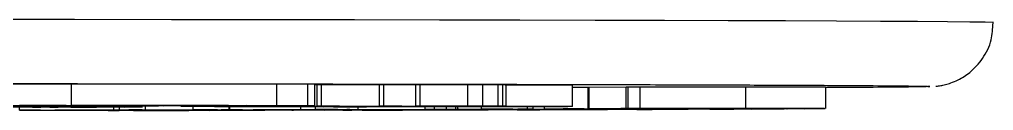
# Model space of a CAD drawing. Header units: millimetres. Extents: x 1852 to 4288, y 681 to 2404.
# Drawn here: x 2928.58 to 2974.45, y 838.73 to 843 of the extents above; entities that cross this region are included whole.
import ezdxf

# ---------------------------------------------------------------- set-up
doc = ezdxf.new("R2010")
doc.units = ezdxf.units.MM

msp = doc.modelspace()

# ---------------------------------------------------------------- linework, layer by layer
at = {"color": 7, "linetype": 'Continuous', "lineweight": 25}
for p, q in [((2931.027, 839.957), (2926.959, 839.963)), ((2931.038, 839.957), (2931.027, 839.957)), ((2931.027, 838.957), (2931.027, 839.957)), ((2940.7, 839.957), (2931.038, 839.972)), ((2931.038, 838.972), (2931.038, 839.972)), ((2942.159, 839.958), (2940.7, 839.957)), ((2940.7, 838.957), (2940.7, 839.957)), ((2942.493, 839.953), (2942.159, 839.958)), ((2942.159, 838.958), (2942.159, 839.958)), ((2942.493, 838.953), (2942.493, 839.953)), ((2942.605, 839.93), (2942.493, 839.929)), ((2942.81, 839.934), (2942.605, 839.932)), ((2942.605, 838.932), (2942.605, 839.932)), ((2945.541, 839.924), (2942.81, 839.934)), ((2942.81, 838.934), (2942.81, 839.934)), ((2945.746, 839.934), (2945.541, 839.933)), ((2945.541, 838.933), (2945.541, 839.933)), ((2947.244, 839.929), (2945.746, 839.934)), ((2945.746, 838.934), (2945.746, 839.934)), ((2947.449, 839.938), (2947.244, 839.937)), ((2947.244, 838.937), (2947.244, 839.937)), ((2949.702, 839.931), (2947.449, 839.938)), ((2947.449, 838.938), (2947.449, 839.938)), ((2949.702, 838.931), (2949.702, 839.931)), ((2950.385, 839.932), (2950.385, 838.932)), ((2951.338, 839.936), (2951.125, 839.936)), ((2951.125, 838.936), (2951.125, 839.936)), ((2951.338, 838.936), (2951.338, 839.936)), ((2951.495, 838.933), (2951.495, 839.933)), ((2954.628, 838.926), (2954.628, 839.926)), ((2955.345, 839.808), (2954.628, 839.805)), ((2955.404, 839.808), (2955.345, 839.808)), ((2955.345, 839.808), (2955.345, 838.808)), ((2957.159, 839.819), (2955.404, 839.809)), ((2955.404, 838.809), (2955.404, 839.809)), ((2957.251, 839.819), (2957.159, 839.819)), ((2957.159, 838.819), (2957.159, 839.819)), ((2957.804, 839.825), (2957.251, 839.82)), ((2957.251, 838.82), (2957.251, 839.82)), ((2957.804, 838.825), (2957.804, 839.825)), ((2962.791, 838.83), (2962.791, 839.83)), ((2966.554, 838.823), (2966.554, 839.823)), ((2971.397, 839.858), (2971.449, 839.855)), ((2926.959, 838.963), (2931.027, 838.957)), ((2930.783, 838.956), (2928.58, 838.96)), ((2928.59, 838.747), (2928.59, 838.886)), ((2929.191, 838.899), (2929.191, 838.898)), ((2929.349, 838.898), (2929.191, 838.898)), ((2929.191, 838.898), (2929.191, 838.898)), ((2929.191, 838.898), (2930.691, 838.898)), ((2929.191, 838.889), (2929.191, 838.898)), ((2929.191, 838.888), (2929.191, 838.889)), ((2929.191, 838.889), (2929.349, 838.889)), ((2930.402, 838.888), (2929.191, 838.888)), ((2929.349, 838.889), (2929.349, 838.898)), ((2929.586, 838.889), (2929.586, 838.897)), ((2930.007, 838.893), (2930.007, 838.897)), ((2930.612, 838.893), (2930.007, 838.893)), ((2930.007, 838.893), (2930.007, 838.889)), ((2930.586, 838.893), (2930.007, 838.893)), ((2930.164, 838.935), (2930.164, 838.957)), ((2931.369, 838.935), (2930.164, 838.935)), ((2930.244, 838.898), (2930.533, 838.898)), ((2930.244, 838.889), (2930.244, 838.893)), ((2930.244, 838.889), (2930.402, 838.889)), ((2930.402, 838.889), (2930.402, 838.893)), ((2930.402, 838.889), (2930.402, 838.888)), ((2930.586, 838.899), (2930.586, 838.893)), ((2931.481, 838.888), (2930.612, 838.893)), ((2930.691, 838.898), (2930.691, 838.899)), ((2931.007, 838.893), (2931.797, 838.889)), ((2931.027, 838.957), (2934.074, 838.966)), ((2931.182, 838.97), (2931.038, 838.972)), ((2931.038, 838.972), (2940.7, 838.957)), ((2932.218, 838.888), (2931.481, 838.888)), ((2935.134, 838.95), (2931.631, 838.955)), ((2931.797, 838.889), (2931.797, 838.899)), ((2934.921, 838.965), (2931.875, 838.956)), ((2931.875, 838.956), (2935.379, 838.951)), ((2931.955, 838.896), (2931.955, 838.899)), ((2932.06, 838.889), (2932.06, 838.898)), ((2932.06, 838.889), (2932.218, 838.889)), ((2932.218, 838.889), (2932.218, 838.898)), ((2932.218, 838.889), (2932.218, 838.888)), ((2932.291, 838.941), (2932.291, 838.954)), ((2932.291, 838.941), (2935.134, 838.95)), ((2934.074, 838.966), (2932.661, 838.968)), ((2935.982, 838.948), (2932.815, 838.939)), ((2933.026, 838.752), (2933.026, 838.887)), ((2933.292, 838.753), (2933.292, 838.887)), ((2934.356, 838.893), (2934.356, 838.944)), ((2934.521, 838.755), (2934.521, 838.944)), ((2938.425, 838.96), (2934.921, 838.965)), ((2935.379, 838.964), (2935.379, 838.951)), ((2935.379, 838.951), (2938.425, 838.96)), ((2939.938, 838.942), (2935.982, 838.948)), ((2936.189, 838.948), (2936.189, 838.926)), ((2936.189, 838.926), (2936.394, 838.928)), ((2939.272, 838.958), (2936.226, 838.949)), ((2936.226, 838.949), (2938.034, 838.946)), ((2936.394, 838.928), (2936.394, 838.948)), ((2936.394, 838.928), (2937.774, 838.923)), ((2936.767, 838.758), (2936.767, 838.925)), ((2944.508, 838.898), (2937.239, 838.923)), ((2937.774, 838.923), (2937.774, 838.946)), ((2938.034, 838.946), (2938.034, 838.955)), ((2938.034, 838.946), (2939.588, 838.947)), ((2942.322, 838.927), (2938.246, 838.921)), ((2938.246, 838.921), (2939.52, 838.917)), ((2938.463, 838.761), (2938.463, 838.919)), ((2938.469, 838.919), (2938.469, 838.761)), ((2942.493, 838.953), (2939.272, 838.958)), ((2939.52, 838.923), (2939.52, 838.917)), ((2939.52, 838.917), (2943.596, 838.922)), ((2939.588, 838.958), (2939.588, 838.947)), ((2939.588, 838.947), (2939.938, 838.942)), ((2939.938, 838.942), (2939.938, 838.957)), ((2944.066, 838.921), (2939.99, 838.915)), ((2939.99, 838.915), (2941.228, 838.911)), ((2940.7, 838.957), (2942.159, 838.958)), ((2941.228, 838.917), (2941.228, 838.911)), ((2941.228, 838.911), (2945.304, 838.916)), ((2945.777, 838.915), (2941.701, 838.909)), ((2941.701, 838.909), (2942.898, 838.905)), ((2941.838, 838.767), (2941.838, 838.907)), ((2942.159, 838.958), (2942.493, 838.953)), ((2943.596, 838.922), (2942.322, 838.927)), ((2942.515, 838.905), (2942.515, 838.768)), ((2942.605, 838.932), (2942.81, 838.934)), ((2942.7, 838.93), (2942.713, 838.927)), ((2942.713, 838.927), (2947.292, 838.911)), ((2942.81, 838.934), (2946.298, 838.922)), ((2942.898, 838.905), (2946.974, 838.911)), ((2942.898, 838.911), (2942.898, 838.905)), ((2947.092, 838.908), (2943.37, 838.904)), ((2943.37, 838.904), (2943.879, 838.902)), ((2950.015, 838.907), (2943.655, 838.929)), ((2943.879, 838.902), (2943.879, 838.904)), ((2943.879, 838.902), (2944.929, 838.901)), ((2945.304, 838.916), (2944.066, 838.921)), ((2944.929, 838.901), (2944.508, 838.898)), ((2944.53, 838.773), (2944.53, 838.898)), ((2944.929, 838.901), (2944.929, 838.906)), ((2945.541, 838.933), (2945.746, 838.934)), ((2945.746, 838.934), (2948.543, 838.925)), ((2946.974, 838.911), (2945.777, 838.915)), ((2946.298, 838.922), (2948.189, 838.924)), ((2948.189, 838.924), (2946.591, 838.93)), ((2948.697, 838.922), (2946.807, 838.92)), ((2946.807, 838.92), (2949.316, 838.911)), ((2947.834, 838.908), (2947.092, 838.908)), ((2947.244, 838.937), (2947.449, 838.938)), ((2947.292, 838.911), (2947.292, 838.917)), ((2947.292, 838.911), (2948.153, 838.911)), ((2947.449, 838.938), (2949.702, 838.931)), ((2947.676, 838.908), (2947.676, 838.78)), ((2948.153, 838.911), (2947.834, 838.908)), ((2948.126, 838.782), (2948.126, 838.91)), ((2948.153, 838.911), (2948.153, 838.914)), ((2950.256, 838.927), (2948.294, 838.934)), ((2948.543, 838.925), (2948.543, 838.933)), ((2948.543, 838.925), (2950.256, 838.927)), ((2948.691, 838.783), (2948.691, 838.912)), ((2951.569, 838.912), (2948.697, 838.922)), ((2950.765, 838.925), (2949.052, 838.923)), ((2949.052, 838.923), (2950.942, 838.916)), ((2949.126, 838.784), (2949.126, 838.91)), ((2949.222, 838.786), (2949.222, 838.91)), ((2949.316, 838.911), (2949.316, 838.92)), ((2949.316, 838.911), (2950.459, 838.911)), ((2949.884, 838.93), (2951.448, 838.924)), ((2950.459, 838.911), (2950.015, 838.907)), ((2950.336, 838.789), (2950.336, 838.91)), ((2950.459, 838.911), (2950.459, 838.916)), ((2953.963, 838.914), (2950.765, 838.925)), ((2950.942, 838.916), (2950.942, 838.925)), ((2950.942, 838.916), (2951.993, 838.916)), ((2951.125, 838.936), (2951.338, 838.936)), ((2951.993, 838.916), (2951.569, 838.912)), ((2951.592, 838.924), (2953.264, 838.918)), ((2951.993, 838.916), (2951.993, 838.921)), ((2952.499, 838.796), (2952.499, 838.919)), ((2952.765, 838.796), (2952.765, 838.918)), ((2953.264, 838.918), (2954.41, 838.918)), ((2953.309, 838.799), (2953.309, 838.916)), ((2954.41, 838.918), (2953.963, 838.914)), ((2954.628, 838.926), (2954.587, 838.922)), ((2928.59, 838.747), (2933.026, 838.752)), ((2928.744, 838.746), (2928.59, 838.747)), ((2928.971, 838.747), (2928.744, 838.746)), ((2933.23, 838.733), (2929.582, 838.746)), ((2930.306, 838.747), (2931.888, 838.741)), ((2931.778, 838.75), (2930.51, 838.749)), ((2931.888, 838.741), (2933.201, 838.743)), ((2933.354, 838.742), (2932.04, 838.741)), ((2932.04, 838.741), (2933.955, 838.734)), ((2932.756, 838.731), (2932.756, 838.734)), ((2932.909, 838.73), (2932.756, 838.731)), ((2932.756, 838.731), (2933.028, 838.731)), ((2937.526, 838.736), (2932.909, 838.73)), ((2933.026, 838.752), (2934.394, 838.75)), ((2933.028, 838.731), (2933.028, 838.733)), ((2933.292, 838.753), (2934.521, 838.755)), ((2933.475, 838.752), (2933.292, 838.753)), ((2933.398, 838.746), (2933.398, 838.753)), ((2933.398, 838.746), (2933.669, 838.747)), ((2933.55, 838.746), (2933.398, 838.746)), ((2933.73, 838.753), (2933.475, 838.752)), ((2933.669, 838.747), (2935.174, 838.741)), ((2934.394, 838.75), (2934.217, 838.749)), ((2938.727, 838.74), (2934.356, 838.753)), ((2934.394, 838.75), (2934.394, 838.752)), ((2934.521, 838.755), (2941.408, 838.747)), ((2934.567, 838.733), (2935.744, 838.735)), ((2934.902, 838.741), (2934.8, 838.741)), ((2934.939, 838.752), (2934.855, 838.752)), ((2934.855, 838.752), (2938.981, 838.74)), ((2935.174, 838.741), (2934.902, 838.741)), ((2942.716, 838.744), (2934.939, 838.752)), ((2935.174, 838.741), (2935.174, 838.75)), ((2935.744, 838.735), (2935.744, 838.748)), ((2936.752, 838.74), (2936.752, 838.745)), ((2936.752, 838.74), (2937.027, 838.74)), ((2936.767, 838.758), (2938.463, 838.761)), ((2936.95, 838.758), (2936.767, 838.758)), ((2937.29, 838.758), (2936.95, 838.758)), ((2937.027, 838.74), (2937.027, 838.745)), ((2937.027, 838.74), (2937.526, 838.736)), ((2937.526, 838.736), (2937.526, 838.743)), ((2941.493, 838.747), (2937.916, 838.758)), ((2938.17, 838.758), (2942.97, 838.744)), ((2938.272, 838.76), (2938.229, 838.76)), ((2938.251, 838.738), (2938.251, 838.741)), ((2938.436, 838.737), (2938.251, 838.738)), ((2938.251, 838.738), (2938.59, 838.738)), ((2938.465, 838.76), (2938.272, 838.76)), ((2940.131, 838.74), (2938.436, 838.737)), ((2938.463, 838.761), (2938.469, 838.761)), ((2938.469, 838.761), (2941.838, 838.767)), ((2938.59, 838.738), (2938.59, 838.74)), ((2938.981, 838.74), (2938.981, 838.748)), ((2944.105, 838.748), (2939.093, 838.76)), ((2939.607, 838.74), (2939.607, 838.747)), ((2939.607, 838.74), (2939.946, 838.74)), ((2939.709, 838.761), (2941.882, 838.756)), ((2940.853, 838.765), (2939.775, 838.762)), ((2939.946, 838.74), (2939.946, 838.747)), ((2939.946, 838.74), (2940.131, 838.74)), ((2940.131, 838.74), (2940.131, 838.747)), ((2941.408, 838.747), (2941.408, 838.748)), ((2941.408, 838.747), (2941.493, 838.747)), ((2941.838, 838.767), (2943.454, 838.765)), ((2941.882, 838.756), (2942.999, 838.758)), ((2943.209, 838.758), (2942.092, 838.756)), ((2942.092, 838.756), (2944.721, 838.749)), ((2942.515, 838.768), (2944.53, 838.773)), ((2942.742, 838.768), (2942.515, 838.768)), ((2942.97, 838.744), (2942.716, 838.744)), ((2942.954, 838.768), (2942.742, 838.768)), ((2943.03, 838.761), (2942.82, 838.762)), ((2942.82, 838.762), (2943.051, 838.762)), ((2942.97, 838.744), (2942.97, 838.751)), ((2942.999, 838.758), (2942.999, 838.761)), ((2943.051, 838.762), (2945.12, 838.757)), ((2943.454, 838.765), (2943.331, 838.765)), ((2949.017, 838.758), (2943.576, 838.768)), ((2943.808, 838.746), (2943.808, 838.749)), ((2943.808, 838.746), (2944.04, 838.747)), ((2944.018, 838.746), (2943.808, 838.746)), ((2947.948, 838.754), (2944.018, 838.746)), ((2944.04, 838.748), (2944.04, 838.747)), ((2946.614, 838.765), (2944.141, 838.77)), ((2944.156, 838.771), (2944.545, 838.772)), ((2944.889, 838.757), (2944.748, 838.757)), ((2945.12, 838.757), (2944.889, 838.757)), ((2945.12, 838.757), (2945.12, 838.765)), ((2945.349, 838.749), (2945.349, 838.765)), ((2945.349, 838.749), (2946.351, 838.751)), ((2946.351, 838.751), (2946.351, 838.763)), ((2947.395, 838.767), (2946.614, 838.765)), ((2946.742, 838.757), (2946.742, 838.762)), ((2946.742, 838.757), (2947.004, 838.758)), ((2947.657, 838.766), (2946.842, 838.764)), ((2946.842, 838.764), (2949.581, 838.759)), ((2947.004, 838.758), (2947.004, 838.762)), ((2947.004, 838.758), (2947.948, 838.754)), ((2952.095, 838.762), (2947.657, 838.766)), ((2947.948, 838.754), (2947.948, 838.76)), ((2948.494, 838.769), (2948.15, 838.768)), ((2948.15, 838.768), (2952.024, 838.764)), ((2948.791, 838.756), (2948.791, 838.758)), ((2949.02, 838.755), (2948.791, 838.756)), ((2948.791, 838.756), (2949.003, 838.756)), ((2949.003, 838.756), (2949.003, 838.758)), ((2950.646, 838.759), (2949.02, 838.755)), ((2949.222, 838.786), (2951.337, 838.783)), ((2949.581, 838.759), (2949.581, 838.765)), ((2950.205, 838.759), (2950.205, 838.764)), ((2950.205, 838.759), (2950.417, 838.76)), ((2950.336, 838.789), (2952.499, 838.796)), ((2950.601, 838.788), (2950.336, 838.789)), ((2950.417, 838.76), (2950.417, 838.764)), ((2950.417, 838.76), (2950.646, 838.759)), ((2951.224, 838.79), (2950.601, 838.788)), ((2950.602, 838.773), (2950.602, 838.788)), ((2950.646, 838.759), (2950.646, 838.764)), ((2951.337, 838.783), (2951.231, 838.783)), ((2958.157, 838.782), (2951.821, 838.791)), ((2953.085, 838.765), (2952.095, 838.762)), ((2952.765, 838.796), (2952.142, 838.794)), ((2952.254, 838.792), (2952.254, 838.794)), ((2952.254, 838.792), (2958.59, 838.784)), ((2952.435, 838.777), (2952.435, 838.79)), ((2952.435, 838.777), (2954.002, 838.781)), ((2952.684, 838.776), (2952.435, 838.777)), ((2952.499, 838.796), (2952.765, 838.796)), ((2952.644, 838.765), (2952.856, 838.765)), ((2952.873, 838.777), (2952.684, 838.776)), ((2952.856, 838.765), (2953.085, 838.765)), ((2953.309, 838.799), (2955.345, 838.808)), ((2954.63, 838.796), (2953.309, 838.799)), ((2955.154, 838.775), (2953.745, 838.777)), ((2954.002, 838.781), (2954.002, 838.788)), ((2954.002, 838.781), (2954.25, 838.781)), ((2954.25, 838.781), (2954.094, 838.78)), ((2954.206, 838.778), (2954.206, 838.78)), ((2954.206, 838.778), (2956.277, 838.775)), ((2954.25, 838.781), (2954.25, 838.788)), ((2954.303, 838.799), (2954.856, 838.797)), ((2955.179, 838.806), (2954.397, 838.803)), ((2954.856, 838.797), (2954.63, 838.796)), ((2954.856, 838.797), (2954.856, 838.805)), ((2955.115, 838.771), (2955.115, 838.775)), ((2960.916, 838.789), (2955.179, 838.806)), ((2955.345, 838.808), (2961.084, 838.792)), ((2955.404, 838.809), (2957.159, 838.819)), ((2955.697, 838.808), (2955.404, 838.809)), ((2955.787, 838.809), (2955.697, 838.808)), ((2955.847, 838.774), (2955.841, 838.773)), ((2956.277, 838.775), (2956.277, 838.785)), ((2963.292, 838.804), (2956.338, 838.81)), ((2956.897, 838.815), (2956.396, 838.812)), ((2956.623, 838.811), (2956.623, 838.814)), ((2956.623, 838.811), (2959.638, 838.809)), ((2957.159, 838.819), (2959.01, 838.819)), ((2957.251, 838.82), (2957.804, 838.825)), ((2957.555, 838.82), (2957.251, 838.82)), ((2957.629, 838.82), (2957.555, 838.82)), ((2957.646, 838.779), (2957.646, 838.783)), ((2957.646, 838.779), (2958.268, 838.781)), ((2957.912, 838.779), (2957.646, 838.779)), ((2960.075, 838.786), (2957.912, 838.779)), ((2965.373, 838.817), (2958.143, 838.821)), ((2958.268, 838.781), (2958.371, 838.782)), ((2958.341, 838.823), (2965.571, 838.819)), ((2958.59, 838.784), (2958.59, 838.796)), ((2959.01, 838.819), (2959.01, 838.821)), ((2959.01, 838.819), (2959.016, 838.818)), ((2959.016, 838.818), (2959.016, 838.821)), ((2959.187, 838.784), (2959.187, 838.794)), ((2959.187, 838.784), (2959.809, 838.787)), ((2959.233, 838.815), (2959.233, 838.82)), ((2959.524, 838.815), (2959.233, 838.815)), ((2959.233, 838.815), (2959.341, 838.815)), ((2959.341, 838.815), (2959.341, 838.82)), ((2959.341, 838.815), (2962.21, 838.813)), ((2959.638, 838.809), (2960.158, 838.812)), ((2959.809, 838.787), (2959.809, 838.793)), ((2959.809, 838.787), (2960.075, 838.786)), ((2960.451, 838.812), (2959.931, 838.809)), ((2959.931, 838.809), (2963.577, 838.806)), ((2960.075, 838.786), (2960.075, 838.792)), ((2963.066, 838.799), (2960.916, 838.789)), ((2961.084, 838.792), (2961.084, 838.806)), ((2961.084, 838.792), (2962.047, 838.796)), ((2961.309, 838.801), (2961.309, 838.806)), ((2961.309, 838.801), (2961.49, 838.802)), ((2961.49, 838.802), (2961.49, 838.806)), ((2961.49, 838.802), (2963.066, 838.799)), ((2962.102, 838.813), (2961.907, 838.813)), ((2962.21, 838.813), (2962.102, 838.813)), ((2962.21, 838.813), (2962.21, 838.819)), ((2963.066, 838.799), (2963.066, 838.804)), ((2963.412, 838.802), (2963.52, 838.803)), ((2963.705, 838.802), (2963.412, 838.802)), ((2963.577, 838.806), (2963.577, 838.818)), ((2963.643, 838.815), (2963.643, 838.818)), ((2963.643, 838.815), (2963.83, 838.815)), ((2965.531, 838.813), (2963.705, 838.802)), ((2963.83, 838.815), (2963.83, 838.818)), ((2963.83, 838.815), (2965.531, 838.813)), ((2964.128, 838.806), (2964.128, 838.818)), ((2964.128, 838.806), (2964.593, 838.809)), ((2965.581, 838.815), (2965.667, 838.816)), ((2965.885, 838.815), (2965.581, 838.815)), ((2966.415, 838.82), (2965.885, 838.815)), ((2966.482, 838.821), (2966.415, 838.82))]:
    msp.add_line(p, q, dxfattribs=at)
at = {"color": 7, "linetype": 'Continuous', "lineweight": 25, "flags": 128}
for points in [[(2974.449, 842.855), (2974.405, 842.861), (2974.049, 842.872), (2973.338, 842.882), (2972.277, 842.893), (2970.871, 842.903), (2969.127, 842.913), (2967.052, 842.923), (2964.658, 842.933), (2961.957, 842.942), (2958.962, 842.95), (2955.688, 842.959), (2952.151, 842.966), (2948.369, 842.974), (2944.361, 842.98), (2940.146, 842.986), (2935.746, 842.991), (2931.183, 842.996), (2926.479, 843)], [(2926.772, 838.893), (2926.957, 838.895), (2927.496, 838.898), (2928.335, 838.9), (2929.392, 838.901), (2930.564, 838.901), (2931.736, 838.901), (2932.793, 838.9), (2933.632, 838.898), (2934.171, 838.895), (2934.356, 838.893), (2934.171, 838.89), (2933.632, 838.888), (2932.793, 838.886), (2931.736, 838.885), (2930.564, 838.885), (2929.392, 838.885), (2928.335, 838.886), (2927.496, 838.888), (2926.957, 838.89), (2926.772, 838.893)], [(2927.593, 838.893), (2927.772, 838.895), (2928.288, 838.897), (2929.078, 838.898), (2930.048, 838.899), (2931.08, 838.899), (2932.05, 838.898), (2932.84, 838.897), (2933.356, 838.895), (2933.535, 838.893), (2933.356, 838.891), (2932.84, 838.889), (2932.05, 838.887), (2931.08, 838.887), (2930.048, 838.887), (2929.078, 838.887), (2928.288, 838.889), (2927.772, 838.891), (2927.593, 838.893)]]:
    msp.add_lwpolyline(points, dxfattribs=at)
at = {"color": 7, "linetype": 'Continuous', "lineweight": 25}
for points, knots in [([(2971.725, 839.868), (2971.739, 839.869), (2971.773, 839.871), (2971.924, 839.89), (2972.168, 839.938), (2972.464, 840.026), (2972.862, 840.192), (2973.411, 840.54), (2973.981, 841.165), (2974.384, 841.98), (2974.413, 842.571), (2974.426, 842.839)], [0, 0, 0, 0, 0.069689, 0.159202, 0.228526, 0.284853, 0.360929, 0.487702, 0.660291, 0.846257, 1, 1, 1, 1]), ([(2834.504, 839.858), (2834.551, 839.862), (2834.658, 839.87), (2835.528, 839.882), (2837.008, 839.896), (2839.184, 839.91), (2842.014, 839.923), (2845.528, 839.936), (2849.682, 839.948), (2854.426, 839.959), (2859.687, 839.969), (2865.379, 839.978), (2871.402, 839.986), (2877.625, 839.992), (2883.99, 839.996), (2890.343, 840), (2896.682, 840.002), (2902.949, 840.002), (2909.216, 840.002), (2915.555, 840), (2921.907, 839.996), (2928.273, 839.992), (2934.496, 839.986), (2940.519, 839.978), (2946.211, 839.969), (2951.472, 839.959), (2956.216, 839.948), (2960.37, 839.936), (2963.884, 839.923), (2966.714, 839.91), (2968.89, 839.896), (2970.371, 839.882), (2971.242, 839.87), (2971.349, 839.862), (2971.397, 839.858)], [0, 0, 0, 0, 0.023828, 0.053273, 0.084485, 0.115699, 0.147957, 0.180726, 0.213842, 0.247136, 0.28043, 0.313546, 0.346314, 0.378573, 0.409785, 0.440999, 0.470442, 0.499888, 0.529332, 0.558778, 0.58999, 0.621203, 0.653462, 0.68623, 0.719347, 0.752641, 0.785934, 0.819051, 0.851819, 0.884078, 0.915289, 0.946503, 0.975948, 1, 1, 1, 1]), ([(2950.385, 839.932), (2950.265, 839.932), (2950.086, 839.931), (2949.858, 839.931), (2949.754, 839.931), (2949.702, 839.931)], [0, 0, 0, 0, 0.498826, 0.749076, 1, 1, 1, 1]), ([(2951.125, 839.936), (2951.078, 839.936), (2950.986, 839.935), (2950.787, 839.934), (2950.545, 839.933), (2950.385, 839.932)], [0, 0, 0, 0, 0.251433, 0.502936, 1, 1, 1, 1]), ([(2951.459, 839.933), (2951.463, 839.933), (2951.471, 839.934), (2951.386, 839.936), (2951.338, 839.936)], [0, 0, 0, 0, 0.431539, 1, 1, 1, 1]), ([(2954.628, 839.926), (2954.311, 839.926), (2953.677, 839.925), (2952.608, 839.925), (2951.862, 839.925), (2951.448, 839.924)], [0, 0, 0, 0, 0.307787, 0.615394, 1, 1, 1, 1]), ([(2962.791, 839.83), (2962.125, 839.83), (2961.097, 839.831), (2959.693, 839.83), (2958.774, 839.829), (2958.114, 839.827), (2957.908, 839.825), (2957.804, 839.825)], [0, 0, 0, 0, 0.3203787, 0.4942376, 0.6691493, 0.8330428, 1, 1, 1, 1]), ([(2966.529, 839.823), (2966.535, 839.823), (2966.578, 839.823), (2966.331, 839.825), (2965.738, 839.827), (2964.522, 839.829), (2963.453, 839.829), (2962.791, 839.83)], [0, 0, 0, 0, 0.030225, 0.211144, 0.392436, 0.624543, 1, 1, 1, 1]), ([(2971.449, 839.855), (2971.393, 839.851), (2971.282, 839.842), (2970.386, 839.829), (2968.844, 839.815), (2967.531, 839.806), (2966.583, 839.801), (2966.554, 839.801)], [0, 0, 0, 0, 0.2407893, 0.4815888, 0.73683, 0.9920914, 1, 1, 1, 1]), ([(2922.069, 838.948), (2922.738, 838.948), (2923.99, 838.948), (2925.806, 838.948), (2927.849, 838.95), (2929.506, 838.953), (2930.456, 838.956), (2930.783, 838.956)], [0, 0, 0, 0, 0.198997, 0.37265, 0.545625, 0.843257, 1, 1, 1, 1]), ([(2931.631, 838.955), (2931.208, 838.954), (2930.142, 838.951), (2927.919, 838.948), (2924.978, 838.947), (2923.069, 838.947), (2922.117, 838.947)], [0, 0, 0, 0, 0.185716, 0.467958, 0.734859, 1, 1, 1, 1]), ([(2929.586, 838.897), (2929.585, 838.897), (2929.582, 838.897), (2929.552, 838.897), (2929.513, 838.897), (2929.444, 838.898), (2929.388, 838.898), (2929.349, 838.898)], [0, 0, 0, 0, 0.250411, 0.398556, 0.54744, 0.686236, 1, 1, 1, 1]), ([(2929.349, 838.889), (2929.394, 838.889), (2929.458, 838.889), (2929.529, 838.889), (2929.566, 838.889), (2929.584, 838.889), (2929.586, 838.889), (2929.586, 838.889)], [0, 0, 0, 0, 0.364031, 0.510061, 0.655864, 0.843841, 1, 1, 1, 1]), ([(2930.007, 838.897), (2930.009, 838.897), (2930.012, 838.897), (2930.043, 838.897), (2930.093, 838.897), (2930.162, 838.898), (2930.217, 838.898), (2930.244, 838.898)], [0, 0, 0, 0, 0.222894, 0.384836, 0.547319, 0.773072, 1, 1, 1, 1]), ([(2930.007, 838.889), (2930.009, 838.889), (2930.012, 838.889), (2930.041, 838.889), (2930.089, 838.889), (2930.159, 838.889), (2930.214, 838.889), (2930.244, 838.889)], [0, 0, 0, 0, 0.210223, 0.375759, 0.542534, 0.746796, 1, 1, 1, 1]), ([(2930.164, 838.935), (2930.367, 838.936), (2930.774, 838.937), (2931.33, 838.939), (2931.836, 838.94), (2932.14, 838.941), (2932.291, 838.941)], [0, 0, 0, 0, 0.281624, 0.563251, 0.781619, 1, 1, 1, 1]), ([(2930.533, 838.898), (2930.675, 838.898), (2930.902, 838.898), (2931.187, 838.897), (2931.373, 838.897), (2931.491, 838.896), (2931.502, 838.896), (2931.507, 838.896)], [0, 0, 0, 0, 0.272358, 0.434918, 0.598303, 0.790426, 1, 1, 1, 1]), ([(2931.507, 838.896), (2931.496, 838.895), (2931.48, 838.895), (2931.285, 838.894), (2931.066, 838.894), (2930.824, 838.893), (2930.657, 838.893), (2930.586, 838.893)], [0, 0, 0, 0, 0.330883, 0.501179, 0.670916, 0.859688, 1, 1, 1, 1]), ([(2930.691, 838.898), (2930.88, 838.898), (2931.184, 838.898), (2931.552, 838.897), (2931.781, 838.897), (2931.931, 838.896), (2931.946, 838.896), (2931.955, 838.896)], [0, 0, 0, 0, 0.3001846, 0.4844442, 0.6359343, 0.7877448, 1, 1, 1, 1]), ([(2931.955, 838.896), (2931.945, 838.895), (2931.929, 838.895), (2931.758, 838.894), (2931.495, 838.894), (2931.232, 838.893), (2931.055, 838.893), (2931.007, 838.893)], [0, 0, 0, 0, 0.267946, 0.469277, 0.670405, 0.911995, 1, 1, 1, 1]), ([(2932.661, 838.968), (2932.524, 838.969), (2932.25, 838.969), (2931.761, 838.97), (2931.394, 838.97), (2931.182, 838.97)], [0, 0, 0, 0, 0.295972, 0.59215, 1, 1, 1, 1]), ([(2932.815, 838.939), (2932.622, 838.938), (2932.276, 838.937), (2931.797, 838.936), (2931.512, 838.935), (2931.369, 838.935)], [0, 0, 0, 0, 0.388154, 0.694028, 1, 1, 1, 1]), ([(2931.797, 838.889), (2931.81, 838.889), (2931.837, 838.889), (2931.894, 838.889), (2931.972, 838.889), (2932.029, 838.889), (2932.06, 838.889)], [0, 0, 0, 0, 0.249458, 0.50098, 0.731039, 1, 1, 1, 1]), ([(2937.239, 838.923), (2937.149, 838.923), (2936.968, 838.924), (2936.628, 838.925), (2936.35, 838.926), (2936.189, 838.926)], [0, 0, 0, 0, 0.297034, 0.594269, 1, 1, 1, 1]), ([(2937.774, 838.923), (2938.341, 838.924), (2939.451, 838.925), (2941.101, 838.927), (2942.167, 838.929), (2942.7, 838.93)], [0, 0, 0, 0, 0.343183, 0.671556, 1, 1, 1, 1]), ([(2943.655, 838.929), (2943.565, 838.929), (2943.384, 838.93), (2943.044, 838.931), (2942.766, 838.932), (2942.605, 838.932)], [0, 0, 0, 0, 0.297034, 0.594269, 1, 1, 1, 1]), ([(2946.591, 838.93), (2946.501, 838.93), (2946.32, 838.931), (2945.98, 838.932), (2945.701, 838.932), (2945.541, 838.933)], [0, 0, 0, 0, 0.29737, 0.594968, 1, 1, 1, 1]), ([(2948.294, 838.934), (2948.204, 838.934), (2948.023, 838.935), (2947.683, 838.936), (2947.404, 838.936), (2947.244, 838.937)], [0, 0, 0, 0, 0.297034, 0.594269, 1, 1, 1, 1]), ([(2949.702, 838.931), (2949.808, 838.931), (2949.968, 838.931), (2950.203, 838.932), (2950.324, 838.932), (2950.385, 838.932)], [0, 0, 0, 0, 0.498374, 0.749082, 1, 1, 1, 1]), ([(2951.001, 838.93), (2950.873, 838.93), (2950.59, 838.93), (2950.196, 838.93), (2949.961, 838.93), (2949.884, 838.93)], [0, 0, 0, 0, 0.360389, 0.789524, 1, 1, 1, 1]), ([(2950.385, 838.932), (2950.492, 838.932), (2950.704, 838.933), (2950.925, 838.935), (2951.053, 838.936), (2951.125, 838.936)], [0, 0, 0, 0, 0.308082, 0.61489, 1, 1, 1, 1]), ([(2951.487, 838.932), (2951.47, 838.932), (2951.43, 838.931), (2951.218, 838.93), (2951.05, 838.93), (2951.001, 838.93)], [0, 0, 0, 0, 0.357282, 0.813025, 1, 1, 1, 1]), ([(2951.338, 838.936), (2951.39, 838.935), (2951.472, 838.934), (2951.476, 838.933), (2951.478, 838.933)], [0, 0, 0, 0, 0.6302091, 1, 1, 1, 1]), ([(2951.448, 838.924), (2951.779, 838.925), (2952.442, 838.925), (2953.514, 838.925), (2954.23, 838.926), (2954.628, 838.926)], [0, 0, 0, 0, 0.30739, 0.614857, 1, 1, 1, 1]), ([(2954.587, 838.922), (2954.473, 838.922), (2953.977, 838.923), (2952.895, 838.924), (2952.01, 838.924), (2951.592, 838.924)], [0, 0, 0, 0, 0.135558, 0.592517, 1, 1, 1, 1]), ([(2929.582, 838.746), (2929.551, 838.747), (2929.501, 838.747), (2929.391, 838.747), (2929.281, 838.747), (2929.133, 838.747), (2929.034, 838.747), (2928.971, 838.747)], [0, 0, 0, 0, 0.23968, 0.390629, 0.542071, 0.705503, 1, 1, 1, 1]), ([(2930.51, 838.749), (2930.45, 838.749), (2930.352, 838.748), (2930.268, 838.748), (2930.235, 838.748), (2930.249, 838.748), (2930.286, 838.747), (2930.306, 838.747)], [0, 0, 0, 0, 0.300073, 0.489629, 0.647488, 0.805846, 1, 1, 1, 1]), ([(2934.217, 838.749), (2933.971, 838.75), (2933.477, 838.75), (2932.728, 838.751), (2932.133, 838.751), (2931.87, 838.75), (2931.778, 838.75)], [0, 0, 0, 0, 0.329191, 0.661633, 0.881808, 1, 1, 1, 1]), ([(2933.028, 838.731), (2933.097, 838.731), (2933.198, 838.732), (2933.258, 838.732), (2933.277, 838.732)], [0, 0, 0, 0, 0.687811, 1, 1, 1, 1]), ([(2933.201, 838.743), (2933.32, 838.743), (2933.51, 838.743), (2933.695, 838.744), (2933.763, 838.744), (2933.723, 838.745), (2933.615, 838.746), (2933.55, 838.746)], [0, 0, 0, 0, 0.253965, 0.40631, 0.559769, 0.73662, 1, 1, 1, 1]), ([(2933.303, 838.732), (2933.303, 838.732), (2933.311, 838.732), (2933.293, 838.732), (2933.255, 838.733), (2933.23, 838.733)], [0, 0, 0, 0, 0.006784, 0.3662, 1, 1, 1, 1]), ([(2934.8, 838.741), (2934.678, 838.742), (2934.505, 838.742), (2934.167, 838.743), (2933.904, 838.743), (2933.624, 838.743), (2933.446, 838.742), (2933.354, 838.742)], [0, 0, 0, 0, 0.375008, 0.532176, 0.663237, 0.825783, 1, 1, 1, 1]), ([(2934.356, 838.753), (2934.319, 838.753), (2934.259, 838.753), (2934.144, 838.753), (2934.042, 838.753), (2933.908, 838.753), (2933.807, 838.753), (2933.739, 838.753), (2933.73, 838.753)], [0, 0, 0, 0, 0.239791, 0.395723, 0.528329, 0.660993, 0.950414, 1, 1, 1, 1]), ([(2933.955, 838.734), (2933.987, 838.733), (2934.039, 838.733), (2934.155, 838.733), (2934.284, 838.733), (2934.428, 838.733), (2934.523, 838.733), (2934.567, 838.733)], [0, 0, 0, 0, 0.2422509, 0.3981104, 0.5540249, 0.7912917, 1, 1, 1, 1]), ([(2935.744, 838.735), (2935.957, 838.735), (2936.385, 838.736), (2936.746, 838.737), (2936.867, 838.739), (2936.794, 838.74), (2936.752, 838.74)], [0, 0, 0, 0, 0.2488152, 0.5000632, 0.7136426, 1, 1, 1, 1]), ([(2937.916, 838.758), (2937.879, 838.758), (2937.819, 838.758), (2937.699, 838.758), (2937.589, 838.759), (2937.445, 838.758), (2937.354, 838.758), (2937.29, 838.758)], [0, 0, 0, 0, 0.239941, 0.39539, 0.551967, 0.684504, 1, 1, 1, 1]), ([(2938.229, 838.76), (2938.194, 838.76), (2938.128, 838.759), (2938.079, 838.759), (2938.081, 838.759), (2938.115, 838.759), (2938.153, 838.759), (2938.17, 838.758)], [0, 0, 0, 0, 0.256868, 0.47724, 0.662008, 0.845558, 1, 1, 1, 1]), ([(2939.093, 838.76), (2939.048, 838.76), (2938.979, 838.76), (2938.859, 838.76), (2938.755, 838.76), (2938.614, 838.76), (2938.525, 838.76), (2938.465, 838.76)], [0, 0, 0, 0, 0.2536824, 0.4001164, 0.52343, 0.6771969, 1, 1, 1, 1]), ([(2938.59, 838.738), (2938.65, 838.738), (2938.741, 838.739), (2938.793, 838.739), (2938.81, 838.739)], [0, 0, 0, 0, 0.671603, 1, 1, 1, 1]), ([(2938.827, 838.739), (2938.828, 838.739), (2938.836, 838.739), (2938.81, 838.739), (2938.766, 838.74), (2938.731, 838.74), (2938.727, 838.74)], [0, 0, 0, 0, 0.044219, 0.379656, 0.916945, 1, 1, 1, 1]), ([(2938.981, 838.74), (2939.014, 838.74), (2939.073, 838.74), (2939.193, 838.74), (2939.325, 838.74), (2939.469, 838.74), (2939.559, 838.74), (2939.607, 838.74)], [0, 0, 0, 0, 0.215896, 0.3853283, 0.5559542, 0.7640999, 1, 1, 1, 1]), ([(2939.775, 838.762), (2939.719, 838.762), (2939.636, 838.762), (2939.588, 838.762), (2939.593, 838.762), (2939.594, 838.762)], [0, 0, 0, 0, 0.636816, 0.940157, 1, 1, 1, 1]), ([(2939.601, 838.762), (2939.617, 838.761), (2939.643, 838.761), (2939.691, 838.761), (2939.709, 838.761)], [0, 0, 0, 0, 0.614189, 1, 1, 1, 1]), ([(2943.331, 838.765), (2943.065, 838.765), (2942.53, 838.765), (2941.762, 838.766), (2941.183, 838.765), (2940.942, 838.765), (2940.853, 838.765)], [0, 0, 0, 0, 0.3213061, 0.6452902, 0.8696576, 1, 1, 1, 1]), ([(2943.576, 838.768), (2943.519, 838.769), (2943.435, 838.769), (2943.294, 838.769), (2943.18, 838.769), (2943.064, 838.769), (2942.993, 838.768), (2942.954, 838.768)], [0, 0, 0, 0, 0.300741, 0.442976, 0.585498, 0.770192, 1, 1, 1, 1]), ([(2942.999, 838.758), (2943.096, 838.758), (2943.254, 838.759), (2943.331, 838.759), (2943.361, 838.759)], [0, 0, 0, 0, 0.608426, 1, 1, 1, 1]), ([(2943.371, 838.76), (2943.374, 838.76), (2943.387, 838.76), (2943.278, 838.761), (2943.122, 838.761), (2943.03, 838.761)], [0, 0, 0, 0, 0.107107, 0.469394, 1, 1, 1, 1]), ([(2944.748, 838.757), (2944.605, 838.758), (2944.391, 838.758), (2944.022, 838.758), (2943.739, 838.758), (2943.454, 838.758), (2943.299, 838.758), (2943.209, 838.758)], [0, 0, 0, 0, 0.337772, 0.500301, 0.664443, 0.804956, 1, 1, 1, 1]), ([(2944.141, 838.77), (2944.096, 838.77), (2944.026, 838.77), (2943.993, 838.77), (2944.01, 838.771), (2944.065, 838.771), (2944.13, 838.771), (2944.156, 838.771)], [0, 0, 0, 0, 0.273037, 0.428356, 0.583344, 0.832242, 1, 1, 1, 1]), ([(2944.04, 838.747), (2944.102, 838.747), (2944.191, 838.747), (2944.244, 838.747), (2944.233, 838.748), (2944.184, 838.748), (2944.131, 838.748), (2944.105, 838.748)], [0, 0, 0, 0, 0.358471, 0.509487, 0.66217, 0.836846, 1, 1, 1, 1]), ([(2944.53, 838.773), (2944.818, 838.774), (2945.26, 838.774), (2946.035, 838.775), (2946.656, 838.775), (2947.257, 838.775), (2947.574, 838.774), (2947.749, 838.774)], [0, 0, 0, 0, 0.321782, 0.493409, 0.666308, 0.816214, 1, 1, 1, 1]), ([(2944.545, 838.772), (2944.796, 838.772), (2945.165, 838.773), (2945.823, 838.774), (2946.354, 838.773), (2946.833, 838.773), (2947.105, 838.772), (2947.223, 838.772)], [0, 0, 0, 0, 0.331594, 0.48998, 0.648562, 0.847889, 1, 1, 1, 1]), ([(2944.721, 838.749), (2944.764, 838.749), (2944.834, 838.749), (2944.968, 838.749), (2945.105, 838.749), (2945.237, 838.749), (2945.316, 838.749), (2945.349, 838.749)], [0, 0, 0, 0, 0.244529, 0.408946, 0.573274, 0.814793, 1, 1, 1, 1]), ([(2946.351, 838.751), (2946.536, 838.752), (2946.879, 838.753), (2946.99, 838.754), (2947.041, 838.754)], [0, 0, 0, 0, 0.540563, 1, 1, 1, 1]), ([(2947.033, 838.755), (2947.034, 838.755), (2947.04, 838.756), (2946.866, 838.757), (2946.742, 838.757)], [0, 0, 0, 0, 0.287101, 1, 1, 1, 1]), ([(2947.223, 838.772), (2947.414, 838.772), (2947.724, 838.771), (2947.948, 838.77), (2947.936, 838.769), (2947.771, 838.768), (2947.53, 838.767), (2947.395, 838.767)], [0, 0, 0, 0, 0.272894, 0.445011, 0.618101, 0.78577, 1, 1, 1, 1]), ([(2950.037, 838.771), (2949.526, 838.772), (2948.593, 838.774), (2947.868, 838.777), (2947.635, 838.779), (2947.723, 838.781), (2947.992, 838.782), (2948.126, 838.782)], [0, 0, 0, 0, 0.329821, 0.602198, 0.751389, 0.876805, 1, 1, 1, 1]), ([(2947.749, 838.774), (2947.978, 838.773), (2948.358, 838.772), (2948.555, 838.771), (2948.529, 838.77), (2948.524, 838.77)], [0, 0, 0, 0, 0.543092, 0.902457, 1, 1, 1, 1]), ([(2948.126, 838.782), (2948.166, 838.783), (2948.246, 838.783), (2948.432, 838.783), (2948.587, 838.783), (2948.691, 838.783)], [0, 0, 0, 0, 0.250844, 0.502068, 1, 1, 1, 1]), ([(2948.417, 838.782), (2948.333, 838.782), (2948.177, 838.781), (2948.167, 838.78), (2948.4, 838.778), (2949.193, 838.775), (2950.063, 838.774), (2950.602, 838.773)], [0, 0, 0, 0, 0.097711, 0.183041, 0.35825, 0.602223, 1, 1, 1, 1]), ([(2951.231, 838.783), (2950.917, 838.783), (2950.357, 838.783), (2949.578, 838.783), (2948.978, 838.783), (2948.621, 838.782), (2948.464, 838.782), (2948.417, 838.782)], [0, 0, 0, 0, 0.327037, 0.582977, 0.7546195, 0.9267447, 1, 1, 1, 1]), ([(2948.691, 838.783), (2948.729, 838.784), (2948.805, 838.784), (2948.956, 838.784), (2949.058, 838.784), (2949.126, 838.784)], [0, 0, 0, 0, 0.2516063, 0.5032378, 1, 1, 1, 1]), ([(2949.003, 838.756), (2949.055, 838.756), (2949.13, 838.757), (2949.178, 838.757), (2949.168, 838.757), (2949.115, 838.757), (2949.051, 838.758), (2949.017, 838.758)], [0, 0, 0, 0, 0.327317, 0.476421, 0.626546, 0.796314, 1, 1, 1, 1]), ([(2949.126, 838.784), (2949.172, 838.784), (2949.261, 838.785), (2949.272, 838.785), (2949.235, 838.785), (2949.222, 838.786)], [0, 0, 0, 0, 0.406204, 0.795736, 1, 1, 1, 1]), ([(2949.581, 838.759), (2949.619, 838.759), (2949.688, 838.759), (2949.812, 838.759), (2949.945, 838.759), (2950.085, 838.759), (2950.165, 838.759), (2950.205, 838.759)], [0, 0, 0, 0, 0.208612, 0.37176, 0.536244, 0.765787, 1, 1, 1, 1]), ([(2955.375, 838.771), (2955.148, 838.77), (2954.748, 838.769), (2953.938, 838.769), (2952.865, 838.768), (2951.488, 838.769), (2950.529, 838.771), (2950.037, 838.771)], [0, 0, 0, 0, 0.169563, 0.297883, 0.425995, 0.705761, 1, 1, 1, 1]), ([(2950.602, 838.773), (2951.167, 838.772), (2952.012, 838.771), (2953.182, 838.77), (2953.918, 838.77), (2954.485, 838.77), (2954.87, 838.771), (2955.047, 838.771), (2955.115, 838.771)], [0, 0, 0, 0, 0.399545, 0.597137, 0.733747, 0.835099, 0.936852, 1, 1, 1, 1]), ([(2951.821, 838.791), (2951.768, 838.791), (2951.684, 838.791), (2951.551, 838.791), (2951.439, 838.791), (2951.321, 838.791), (2951.261, 838.791), (2951.224, 838.79)], [0, 0, 0, 0, 0.247687, 0.39562, 0.54446, 0.717172, 1, 1, 1, 1]), ([(2952.024, 838.764), (2952.084, 838.764), (2952.206, 838.764), (2952.393, 838.764), (2952.543, 838.764), (2952.615, 838.765), (2952.644, 838.765)], [0, 0, 0, 0, 0.2772639, 0.5575672, 0.817889, 1, 1, 1, 1]), ([(2952.142, 838.794), (2952.105, 838.793), (2952.05, 838.793), (2952.051, 838.793), (2952.098, 838.793), (2952.174, 838.792), (2952.23, 838.792), (2952.254, 838.792)], [0, 0, 0, 0, 0.3520414, 0.5318269, 0.7130337, 0.8778643, 1, 1, 1, 1]), ([(2953.745, 838.777), (2953.673, 838.777), (2953.556, 838.777), (2953.359, 838.777), (2953.198, 838.777), (2953.022, 838.777), (2952.931, 838.777), (2952.873, 838.777)], [0, 0, 0, 0, 0.257237, 0.420431, 0.584481, 0.733875, 1, 1, 1, 1]), ([(2954.094, 838.78), (2954.052, 838.78), (2953.979, 838.78), (2953.954, 838.779), (2953.985, 838.779), (2954.072, 838.779), (2954.159, 838.779), (2954.206, 838.778)], [0, 0, 0, 0, 0.249315, 0.4358137, 0.6227966, 0.7970359, 1, 1, 1, 1]), ([(2954.397, 838.803), (2954.275, 838.802), (2954.146, 838.801), (2954.193, 838.801), (2954.195, 838.801)], [0, 0, 0, 0, 0.946889, 1, 1, 1, 1]), ([(2955.115, 838.771), (2955.225, 838.772), (2955.402, 838.772), (2955.493, 838.773), (2955.461, 838.774), (2955.333, 838.774), (2955.209, 838.775), (2955.154, 838.775)], [0, 0, 0, 0, 0.329126, 0.528564, 0.696809, 0.865433, 1, 1, 1, 1]), ([(2955.833, 838.773), (2955.787, 838.772), (2955.699, 838.772), (2955.481, 838.771), (2955.375, 838.771)], [0, 0, 0, 0, 0.517516, 1, 1, 1, 1]), ([(2956.338, 838.81), (2956.283, 838.81), (2956.193, 838.81), (2956.062, 838.81), (2955.959, 838.81), (2955.859, 838.809), (2955.816, 838.809), (2955.787, 838.809)], [0, 0, 0, 0, 0.238273, 0.386342, 0.535522, 0.694283, 1, 1, 1, 1]), ([(2955.974, 838.775), (2955.942, 838.775), (2955.885, 838.774), (2955.841, 838.774), (2955.843, 838.774), (2955.843, 838.774)], [0, 0, 0, 0, 0.544636, 0.977907, 1, 1, 1, 1]), ([(2956.277, 838.775), (2956.248, 838.775), (2956.191, 838.775), (2956.086, 838.775), (2956.019, 838.775), (2955.979, 838.775), (2955.974, 838.775)], [0, 0, 0, 0, 0.25202, 0.504232, 0.940351, 1, 1, 1, 1]), ([(2956.396, 838.812), (2956.373, 838.812), (2956.344, 838.812), (2956.359, 838.812), (2956.362, 838.812)], [0, 0, 0, 0, 0.809388, 1, 1, 1, 1]), ([(2956.374, 838.812), (2956.386, 838.812), (2956.415, 838.812), (2956.506, 838.811), (2956.584, 838.811), (2956.623, 838.811)], [0, 0, 0, 0, 0.283678, 0.642488, 1, 1, 1, 1]), ([(2959.016, 838.818), (2958.737, 838.818), (2958.178, 838.818), (2957.468, 838.817), (2957.056, 838.816), (2956.938, 838.816), (2956.897, 838.815)], [0, 0, 0, 0, 0.326957, 0.656983, 0.880506, 1, 1, 1, 1]), ([(2958.143, 838.821), (2958.086, 838.821), (2957.994, 838.821), (2957.867, 838.821), (2957.767, 838.821), (2957.678, 838.821), (2957.648, 838.82), (2957.629, 838.82)], [0, 0, 0, 0, 0.2389344, 0.3835198, 0.5293247, 0.7100539, 1, 1, 1, 1]), ([(2957.804, 838.825), (2957.975, 838.826), (2958.259, 838.827), (2959.172, 838.829), (2960.25, 838.83), (2961.51, 838.83), (2962.38, 838.83), (2962.791, 838.83)], [0, 0, 0, 0, 0.247075, 0.411707, 0.576376, 0.799459, 1, 1, 1, 1]), ([(2958.108, 838.824), (2958.086, 838.824), (2958.053, 838.824), (2958.065, 838.824), (2958.069, 838.824)], [0, 0, 0, 0, 0.6911383, 1, 1, 1, 1]), ([(2958.075, 838.823), (2958.087, 838.823), (2958.112, 838.823), (2958.194, 838.823), (2958.28, 838.823), (2958.329, 838.823), (2958.341, 838.823)], [0, 0, 0, 0, 0.307364, 0.616517, 0.904057, 1, 1, 1, 1]), ([(2962.656, 838.828), (2961.999, 838.828), (2961.046, 838.828), (2959.76, 838.828), (2958.95, 838.827), (2958.394, 838.826), (2958.189, 838.825), (2958.119, 838.825), (2958.108, 838.824)], [0, 0, 0, 0, 0.370461, 0.536516, 0.705021, 0.84958, 0.977988, 1, 1, 1, 1]), ([(2958.371, 838.782), (2958.372, 838.782), (2958.376, 838.782), (2958.337, 838.782), (2958.266, 838.782), (2958.196, 838.782), (2958.157, 838.782)], [0, 0, 0, 0, 0.124719, 0.38447, 0.652941, 1, 1, 1, 1]), ([(2958.59, 838.784), (2958.641, 838.784), (2958.726, 838.784), (2958.865, 838.784), (2958.98, 838.784), (2959.095, 838.784), (2959.153, 838.784), (2959.187, 838.784)], [0, 0, 0, 0, 0.239524, 0.40579, 0.571729, 0.750468, 1, 1, 1, 1]), ([(2960.158, 838.812), (2960.199, 838.812), (2960.264, 838.813), (2960.243, 838.813), (2960.124, 838.814), (2959.88, 838.814), (2959.655, 838.815), (2959.524, 838.815)], [0, 0, 0, 0, 0.250694, 0.402945, 0.556475, 0.743783, 1, 1, 1, 1]), ([(2961.907, 838.813), (2961.714, 838.813), (2961.429, 838.813), (2961.032, 838.813), (2960.776, 838.813), (2960.572, 838.812), (2960.495, 838.812), (2960.451, 838.812)], [0, 0, 0, 0, 0.339516, 0.502236, 0.666705, 0.806821, 1, 1, 1, 1]), ([(2962.047, 838.796), (2962.127, 838.796), (2962.283, 838.797), (2962.137, 838.799), (2961.78, 838.8), (2961.449, 838.801), (2961.309, 838.801)], [0, 0, 0, 0, 0.25104, 0.485737, 0.783075, 1, 1, 1, 1]), ([(2966.145, 838.821), (2966.157, 838.822), (2966.2, 838.823), (2965.894, 838.824), (2965.21, 838.826), (2964.058, 838.827), (2963.145, 838.827), (2962.656, 838.828)], [0, 0, 0, 0, 0.069629, 0.257165, 0.430092, 0.695031, 1, 1, 1, 1]), ([(2962.791, 838.83), (2963.438, 838.829), (2964.469, 838.829), (2965.651, 838.827), (2966.273, 838.825), (2966.553, 838.824), (2966.522, 838.823), (2966.514, 838.823)], [0, 0, 0, 0, 0.366723, 0.58482, 0.762656, 0.94041, 1, 1, 1, 1]), ([(2963.52, 838.803), (2963.549, 838.803), (2963.59, 838.803), (2963.552, 838.804), (2963.481, 838.804), (2963.388, 838.804), (2963.319, 838.804), (2963.292, 838.804)], [0, 0, 0, 0, 0.39106, 0.540188, 0.690013, 0.882685, 1, 1, 1, 1]), ([(2963.577, 838.806), (2963.632, 838.806), (2963.723, 838.806), (2963.855, 838.806), (2963.965, 838.806), (2964.065, 838.806), (2964.107, 838.806), (2964.128, 838.806)], [0, 0, 0, 0, 0.238521, 0.395636, 0.552314, 0.766778, 1, 1, 1, 1]), ([(2964.721, 838.811), (2964.727, 838.811), (2964.775, 838.811), (2964.606, 838.812), (2964.243, 838.814), (2963.86, 838.814), (2963.643, 838.815)], [0, 0, 0, 0, 0.045115, 0.334899, 0.62348, 1, 1, 1, 1]), ([(2965.687, 838.817), (2965.689, 838.817), (2965.695, 838.817), (2965.66, 838.817), (2965.593, 838.817), (2965.494, 838.817), (2965.415, 838.817), (2965.373, 838.817)], [0, 0, 0, 0, 0.0720945, 0.286641, 0.5008175, 0.7269972, 1, 1, 1, 1]), ([(2965.571, 838.819), (2965.626, 838.819), (2965.719, 838.819), (2965.845, 838.819), (2965.953, 838.819), (2966.051, 838.82), (2966.089, 838.82), (2966.11, 838.82)], [0, 0, 0, 0, 0.2039125, 0.3489118, 0.4932734, 0.7202809, 1, 1, 1, 1])]:
    msp.add_open_spline(points, degree=3, knots=knots, dxfattribs=at)

doc.saveas('drawing.dxf')
